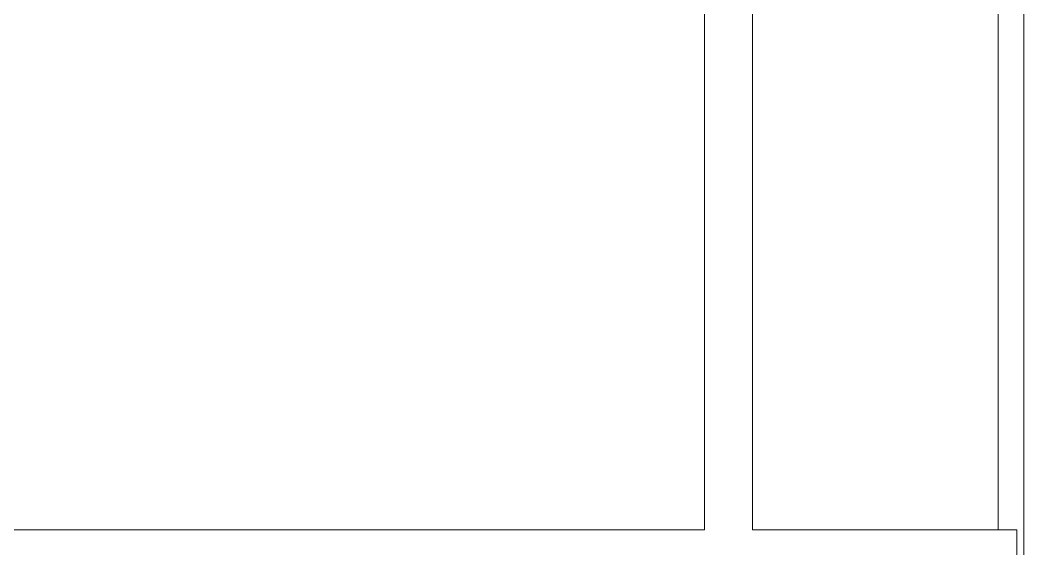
# Model space of a CAD drawing. Header units: millimetres. Extents: x 33157 to 59611, y -29750 to 1750.
# Drawn here: x 54352.27 to 54383.69, y -3187.93 to -3171.39 of the extents above; entities that cross this region are included whole.
import ezdxf

# ---------------------------------------------------------------- set-up
doc = ezdxf.new("R2010")
doc.units = ezdxf.units.MM
doc.layers.get('0').update_dxf_attribs({"lineweight": 18})

msp = doc.modelspace()

# ---------------------------------------------------------------- linework, layer by layer
at = {"lineweight": 9}
for p, q in [((54383.688, -3169.145), (54383.688, -3207.672)), ((54375.189, -3170.437), (54375.189, -3187.334)), ((54382.886, -3170.474), (54382.886, -3187.334)), ((54373.69, -3170.974), (54373.69, -3187.334)), ((54383.471, -3187.334), (54383.471, -3188.531))]:
    msp.add_line(p, q, dxfattribs=at)
for points in [[(54321.209, -3187.334), (54321.209, -3187.334), (54373.69, -3187.334), (54373.69, -3187.334)], [(54383.471, -3187.334), (54383.471, -3187.334), (54375.189, -3187.334), (54375.189, -3187.334)]]:
    msp.add_open_spline(points, degree=3, dxfattribs=at)

doc.saveas('drawing.dxf')
